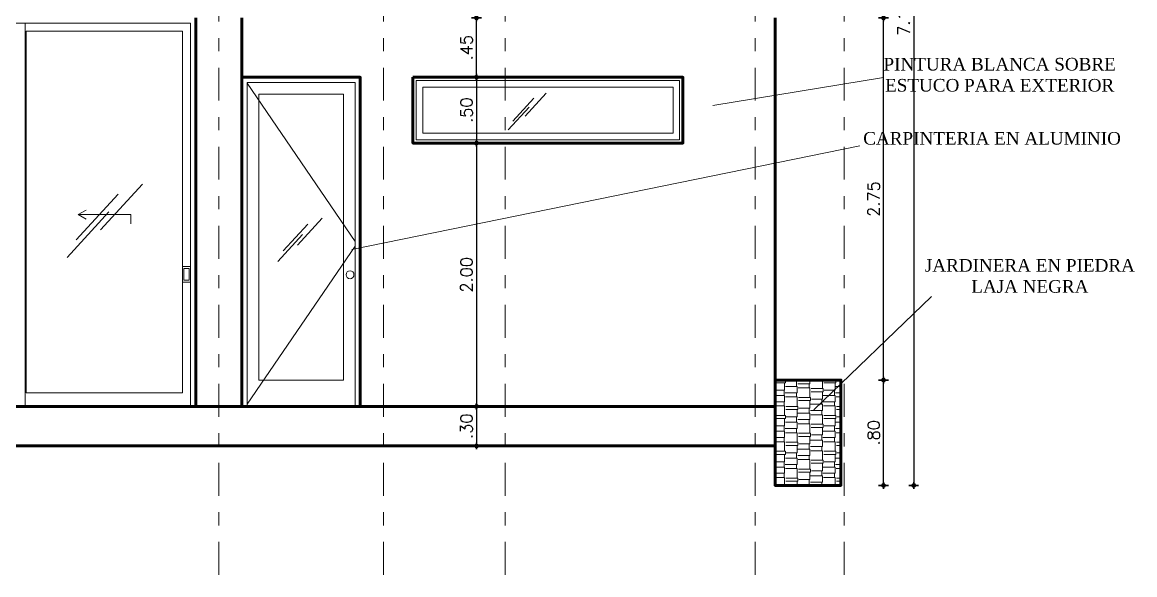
# Model space of a CAD drawing. Header units: metres. Extents: x -50 to 76, y -61 to 14.
# Drawn here: x -6.75 to 1.7, y -40.07 to -35.88 of the extents above; entities that cross this region are included whole.
import ezdxf

# ---------------------------------------------------------------- set-up
doc = ezdxf.new("R2010")
doc.units = ezdxf.units.M
doc.header["$MEASUREMENT"] = 0
doc.linetypes.add('CENTERX2', pattern=[4, 2.5, -0.5, 0.5, -0.5])
doc.linetypes.add('DASHDOT2', pattern=[0.5, 0.25, -0.125, 0, -0.125])
for name, color, linetype, lineweight in [('1 ACHURADO PLACAS', 45, 'Continuous', 15), ('1 CALCAS', 255, 'Continuous', 60), ('1 NIVELES', 145, 'Continuous', 18), ('1 PUERTAS', 251, 'Continuous', 18), ('1 VENTTANAS', 2, 'Continuous', 18), ('COTA10', 153, 'Continuous', 13), ('COTAS', 251, 'Continuous', 35), ('EJES', 251, 'CENTERX2', 0)]:
    doc.layers.add(name, color=color, linetype=linetype, lineweight=lineweight)
doc.layers.add('TEXT', color=4, linetype='Continuous')
doc.styles.add('ARIAL', font='CENTURY.TTF')
doc.styles.add('cotas', font='romans.shx')
doc.dimstyles.new('COT-50', dxfattribs={"dimscale": 0.5, "dimtxt": 0.18, "dimasz": 0.05, "dimexe": 0.08, "dimexo": 0.1, "dimgap": 0.06, "dimtad": 1, "dimzin": 4, "dimdsep": 46, "dimtxsty": 'cotas', "dimblk1": 'COTA', "dimblk2": 'COTA', "dimsah": 1, "dimcen": 0.09, "dimse1": 1, "dimse2": 1, "dimclrd": 256, "dimclre": 253, "dimclrt": 14, "dimadec": 0, "dimazin": 0, "dimtfac": 1, "dimtix": 1, "dimtmove": 0, "dimatfit": 3, "dimldrblk": 'COTA', "dimfxl": 1, "dimtfill": 1, "dimtfillclr": 256, "dimtolj": 1, "dimtzin": 12, "dimarcsym": 0})

# ---------------------------------------------------------------- blocks, each defined once
blk = doc.blocks.new('COTA')
for p, q in [((-1, 0), (1, 0)), ((0, 1.5), (0, -1.5))]:
    blk.add_line(p, q)
blk.add_circle((0, 0), 0.5)
blk = doc.blocks.new('*D741')
at = {"layer": 'COTAS', "lineweight": -2, "transparency": 16777216}
blk.add_line((-3.2998, -36.2713), (-3.2998, -35.8713), dxfattribs=at)
at = {"layer": 'Defpoints', "color": 0, "transparency": 16777216}
for p in [(-5.0819, -35.8463), (-3.2998, -35.8463), (-5.0819, -36.2963)]:
    blk.add_point(p, dxfattribs=at)
at = {"layer": 'COTAS', "lineweight": -2, "transparency": 16777216, "xscale": 0.025, "yscale": 0.025, "zscale": 0.025}
for p, rotation in [((-3.2998, -35.8463), 90), ((-3.2998, -36.2963), 270)]:
    blk.add_blockref('COTA', p, dxfattribs=dict(at, rotation=rotation))
at = {"layer": 'COTAS', "color": 14, "transparency": 16777216, "insert": (-3.3748, -36.0713), "char_height": 0.09, "attachment_point": 5, "rotation": 90, "style": 'cotas', "bg_fill": 3, "box_fill_scale": 1.25, "bg_fill_color": 256, "bg_fill_true_color": 13158600, "bg_fill_transparency": 0}
blk.add_mtext('\\A1;.45', dxfattribs=at)
blk = doc.blocks.new('*D742')
at = {"layer": 'COTAS', "lineweight": -2, "transparency": 16777216}
blk.add_line((-3.2998, -36.3213), (-3.2998, -36.7713), dxfattribs=at)
at = {"layer": 'Defpoints', "color": 0, "transparency": 16777216}
for p in [(-3.7819, -36.2963), (-3.7819, -36.7963), (-3.2998, -36.7963)]:
    blk.add_point(p, dxfattribs=at)
at = {"layer": 'COTAS', "lineweight": -2, "transparency": 16777216, "xscale": 0.025, "yscale": 0.025, "zscale": 0.025}
for p, rotation in [((-3.2998, -36.2963), 90), ((-3.2998, -36.7963), 270)]:
    blk.add_blockref('COTA', p, dxfattribs=dict(at, rotation=rotation))
at = {"layer": 'COTAS', "color": 14, "transparency": 16777216, "insert": (-3.3748, -36.5463), "char_height": 0.09, "attachment_point": 5, "rotation": 90, "style": 'cotas', "bg_fill": 3, "box_fill_scale": 1.25, "bg_fill_color": 256, "bg_fill_true_color": 13158600, "bg_fill_transparency": 0}
blk.add_mtext('\\A1;.50', dxfattribs=at)
blk = doc.blocks.new('*D743')
at = {"layer": 'COTAS', "lineweight": -2, "transparency": 16777216}
blk.add_line((-3.2998, -36.8213), (-3.2998, -38.7713), dxfattribs=at)
at = {"layer": 'Defpoints', "color": 0, "transparency": 16777216}
for p in [(-3.7819, -36.7963), (-3.7819, -38.7963), (-3.2998, -38.7963)]:
    blk.add_point(p, dxfattribs=at)
at = {"layer": 'COTAS', "lineweight": -2, "transparency": 16777216, "xscale": 0.025, "yscale": 0.025, "zscale": 0.025}
for p, rotation in [((-3.2998, -36.7963), 90), ((-3.2998, -38.7963), 270)]:
    blk.add_blockref('COTA', p, dxfattribs=dict(at, rotation=rotation))
at = {"layer": 'COTAS', "color": 14, "transparency": 16777216, "insert": (-3.3748, -37.7963), "char_height": 0.09, "attachment_point": 5, "rotation": 90, "style": 'cotas', "bg_fill": 3, "box_fill_scale": 1.25, "bg_fill_color": 256, "bg_fill_true_color": 13158600, "bg_fill_transparency": 0}
blk.add_mtext('\\A1;2.00', dxfattribs=at)
blk = doc.blocks.new('*D744')
at = {"layer": 'COTAS', "lineweight": -2, "transparency": 16777216}
blk.add_line((-3.2998, -38.8213), (-3.2998, -39.0713), dxfattribs=at)
at = {"layer": 'Defpoints', "color": 0, "transparency": 16777216}
for p in [(-1.0319, -38.7963), (-1.0319, -39.0963)]:
    blk.add_point(p, dxfattribs=at)
at = {"layer": 'COTAS', "lineweight": -2, "transparency": 16777216, "xscale": 0.025, "yscale": 0.025, "zscale": 0.025}
for p, rotation in [((-3.2998, -38.7963), 90), ((-3.2998, -39.0963), 270)]:
    blk.add_blockref('COTA', p, dxfattribs=dict(at, rotation=rotation))
at = {"layer": 'COTAS', "color": 14, "transparency": 16777216, "insert": (-3.3748, -38.9463), "char_height": 0.09, "attachment_point": 5, "rotation": 90, "style": 'cotas', "bg_fill": 3, "box_fill_scale": 1.25, "bg_fill_color": 256, "bg_fill_true_color": 13158600, "bg_fill_transparency": 0}
blk.add_mtext('\\A1;.30', dxfattribs=at)
at = {"layer": 'Defpoints', "color": 0, "transparency": 16777216}
blk.add_point((-3.2998, -39.0963), dxfattribs=at)
blk = doc.blocks.new('*D745')
at = {"layer": 'COTAS', "lineweight": -2, "transparency": 16777216}
blk.add_line((0.021, -32.3213), (0.021, -39.3713), dxfattribs=at)
at = {"layer": 'Defpoints', "color": 0, "transparency": 16777216}
for p in [(-0.4319, -32.2963), (-0.5319, -39.3963), (0.021, -39.3963)]:
    blk.add_point(p, dxfattribs=at)
at = {"layer": 'COTAS', "lineweight": -2, "transparency": 16777216, "xscale": 0.025, "yscale": 0.025, "zscale": 0.025}
for p, rotation in [((0.021, -32.2963), 90), ((0.021, -39.3963), 270)]:
    blk.add_blockref('COTA', p, dxfattribs=dict(at, rotation=rotation))
at = {"layer": 'COTAS', "color": 14, "transparency": 16777216, "insert": (-0.054, -35.8463), "char_height": 0.09, "attachment_point": 5, "rotation": 90, "style": 'cotas', "bg_fill": 3, "box_fill_scale": 1.25, "bg_fill_color": 256, "bg_fill_true_color": 13158600, "bg_fill_transparency": 0}
blk.add_mtext('\\A1;7.10', dxfattribs=at)
blk = doc.blocks.new('*D746')
at = {"layer": 'COTAS', "lineweight": -2, "transparency": 16777216}
blk.add_line((-0.2079, -39.3713), (-0.2079, -38.6213), dxfattribs=at)
at = {"layer": 'Defpoints', "color": 0, "transparency": 16777216}
for p in [(-0.5319, -38.5963), (-0.2079, -38.5963), (-0.5319, -39.3963)]:
    blk.add_point(p, dxfattribs=at)
at = {"layer": 'COTAS', "lineweight": -2, "transparency": 16777216, "xscale": 0.025, "yscale": 0.025, "zscale": 0.025}
for p, rotation in [((-0.2079, -38.5963), 90), ((-0.2079, -39.3963), 270)]:
    blk.add_blockref('COTA', p, dxfattribs=dict(at, rotation=rotation))
at = {"layer": 'COTAS', "color": 14, "transparency": 16777216, "insert": (-0.2829, -38.9963), "char_height": 0.09, "attachment_point": 5, "rotation": 90, "style": 'cotas', "bg_fill": 3, "box_fill_scale": 1.25, "bg_fill_color": 256, "bg_fill_true_color": 13158600, "bg_fill_transparency": 0}
blk.add_mtext('\\A1;.80', dxfattribs=at)
blk = doc.blocks.new('*D747')
at = {"layer": 'COTAS', "lineweight": -2, "transparency": 16777216}
blk.add_line((-0.2079, -38.5713), (-0.2079, -35.8713), dxfattribs=at)
at = {"layer": 'Defpoints', "color": 0, "transparency": 16777216}
for p in [(-0.4319, -35.8463), (-0.2079, -35.8463), (-0.5319, -38.5963)]:
    blk.add_point(p, dxfattribs=at)
at = {"layer": 'COTAS', "lineweight": -2, "transparency": 16777216, "xscale": 0.025, "yscale": 0.025, "zscale": 0.025}
for p, rotation in [((-0.2079, -35.8463), 90), ((-0.2079, -38.5963), 270)]:
    blk.add_blockref('COTA', p, dxfattribs=dict(at, rotation=rotation))
at = {"layer": 'COTAS', "color": 14, "transparency": 16777216, "insert": (-0.2829, -37.2213), "char_height": 0.09, "attachment_point": 5, "rotation": 90, "style": 'cotas', "bg_fill": 3, "box_fill_scale": 1.25, "bg_fill_color": 256, "bg_fill_true_color": 13158600, "bg_fill_transparency": 0}
blk.add_mtext('\\A1;2.75', dxfattribs=at)

msp = doc.modelspace()

# ---------------------------------------------------------------- hatches: boundary and pattern name
at = {"layer": '1 ACHURADO PLACAS'}
h = msp.add_hatch(dxfattribs=at)
h.set_pattern_fill('AR-RSHKE', color=256, scale=0.008, angle=90)
h.paths.add_polyline_path([(-0.5319, -38.5963), (-1.0319, -38.5963), (-1.0319, -38.7963), (-1.0319, -39.0963), (-1.0319, -39.3963), (-0.5319, -39.3963)])

# ---------------------------------------------------------------- linework, layer by layer
at = {"layer": '1 CALCAS'}
for p, q in [((-5.4319, -35.8463), (-5.4319, -38.7963)), ((-5.0819, -35.8463), (-5.0819, -38.7963)), ((-1.0319, -38.5963), (-1.0319, -35.8463)), ((-1.0319, -38.5963), (-1.0319, -38.7963)), ((-20.0319, -38.7963), (-1.0319, -38.7963)), ((-1.0319, -38.7963), (-1.0319, -39.0963)), ((-20.0319, -39.0963), (-1.0319, -39.0963))]:
    msp.add_line(p, q, dxfattribs=at)
for points in [[(-5.0819, -36.2963), (-4.1819, -36.2963), (-4.1819, -38.7963)], [(-1.0319, -38.5963), (-0.5319, -38.5963), (-0.5319, -39.3963), (-1.0319, -39.3963), (-1.0319, -39.0963)]]:
    msp.add_lwpolyline(points, dxfattribs=at)
msp.add_lwpolyline([(-3.7819, -36.2963), (-1.7319, -36.2963), (-1.7319, -36.7963), (-3.7819, -36.7963)], close=True, dxfattribs=at)
at = {"layer": '1 PUERTAS'}
for p, q in [((-6.7286, -35.8863), (-6.7286, -38.7933)), ((-5.5319, -37.7333), (-5.4719, -37.7333)), ((-5.5319, -37.8533), (-5.4719, -37.8533))]:
    msp.add_line(p, q, dxfattribs=at)
for points in [[(-9.2919, -38.7963), (-9.2919, -35.8863), (-5.4719, -35.8863), (-5.4719, -38.7963)], [(-5.0419, -38.7963), (-5.0419, -36.3363), (-4.2219, -36.3363), (-4.2219, -38.7963)], [(-5.0419, -36.3419), (-4.2219, -37.5428)], [(-6.3253, -37.3398), (-6.2647, -37.3048)], [(-5.9253, -37.4098), (-5.9253, -37.3398), (-6.3253, -37.3398), (-6.2647, -37.3748)], [(-4.2219, -37.5779), (-5.0419, -38.7788)]]:
    msp.add_lwpolyline(points, dxfattribs=at)
for points in [[(-5.5319, -35.9463), (-6.7186, -35.9463), (-6.7186, -38.6933), (-5.5319, -38.6933)], [(-4.9539, -36.4243), (-4.3099, -36.4243), (-4.3099, -38.5963), (-4.9539, -38.5963)], [(-5.5219, -37.7483), (-5.4819, -37.7483), (-5.4819, -37.8383), (-5.5219, -37.8383)]]:
    msp.add_lwpolyline(points, close=True, dxfattribs=at)
msp.add_circle((-4.2599, -37.7963), 0.03, dxfattribs=at)
at = {"layer": '1 VENTTANAS'}
for points in [[(-3.7569, -36.3213), (-1.7569, -36.3213), (-1.7569, -36.7713), (-3.7569, -36.7713)], [(-1.8069, -36.7213), (-3.7069, -36.7213), (-3.7069, -36.3713), (-1.8069, -36.3713)]]:
    msp.add_lwpolyline(points, close=True, dxfattribs=at)
at = {"layer": 'COTA10'}
for p, q in [((-3.023, -36.6287), (-2.8637, -36.4556)), ((-2.9309, -36.5913), (-2.7716, -36.4182)), ((-3.0581, -36.6966), (-2.8989, -36.5234)), ((-6.1548, -37.4553), (-5.8363, -37.1091)), ((-6.339, -37.5302), (-6.0205, -37.1839)), ((-6.4093, -37.6658), (-6.0908, -37.3196)), ((-4.7672, -37.6147), (-4.5797, -37.4109)), ((-4.6588, -37.5706), (-4.4713, -37.3668)), ((-4.8086, -37.6946), (-4.6211, -37.4908))]:
    msp.add_line(p, q, dxfattribs=at)
at = {"layer": 'EJES', "linetype": 'DASHDOT2'}
for p, q in [((-5.2569, -40.074), (-5.2569, -29.6766)), ((-4.0069, -40.074), (-4.0069, -29.6766)), ((-3.0819, -40.074), (-3.0819, -29.6766)), ((-1.1819, -40.074), (-1.1819, -29.6766)), ((-0.5069, -40.074), (-0.5069, -29.6766))]:
    msp.add_line(p, q, dxfattribs=at)

# ---------------------------------------------------------------- texts
at = {"layer": 'TEXT', "insert": (0.9034, -37.6768), "char_height": 0.096, "width": 1.681384, "attachment_point": 2, "style": 'ARIAL'}
msp.add_mtext('JARDINERA EN PIEDRA LAJA NEGRA', dxfattribs=at)

# ---------------------------------------------------------------- next in the draw order: dimensions: what is measured, and where the dimension line sits
at = {"layer": 'COTAS'}
for base, p1, p2, picture, middle in [((0.021, -39.3963), (-0.4319, -32.2963), (-0.5319, -39.3963), '*D745', (-0.054, -35.8463)), ((-3.2998, -35.8463), (-5.0819, -36.2963), (-5.0819, -35.8463), '*D741', (-3.3748, -36.0713))]:
    dim = msp.add_linear_dim(base=base, p1=p1, p2=p2, angle=90, dimstyle='COT-50', dxfattribs=at)
    dim.commit()
    dim.dimension.update_dxf_attribs({"geometry": picture, "text_midpoint": middle})

# ---------------------------------------------------------------- next in the draw order: dimensions: what is measured, and where the dimension line sits
for base, p1, p2, picture, middle in [((-3.2998, -36.7963), (-3.7819, -36.2963), (-3.7819, -36.7963), '*D742', (-3.3748, -36.5463)), ((-0.2079, -38.5963), (-0.5319, -39.3963), (-0.5319, -38.5963), '*D746', (-0.2829, -38.9963))]:
    dim = msp.add_linear_dim(base=base, p1=p1, p2=p2, angle=90, dimstyle='COT-50', dxfattribs=at)
    dim.commit()
    dim.dimension.update_dxf_attribs({"geometry": picture, "text_midpoint": middle})

# ---------------------------------------------------------------- next in the draw order: dimensions: what is measured, and where the dimension line sits
for base, p1, p2, picture, middle in [((-0.2079, -35.8463), (-0.5319, -38.5963), (-0.4319, -35.8463), '*D747', (-0.2829, -37.2213)), ((-3.2998, -38.7963), (-3.7819, -36.7963), (-3.7819, -38.7963), '*D743', (-3.3748, -37.7963))]:
    dim = msp.add_linear_dim(base=base, p1=p1, p2=p2, angle=90, dimstyle='COT-50', dxfattribs=at)
    dim.commit()
    dim.dimension.update_dxf_attribs({"geometry": picture, "text_midpoint": middle})

# ---------------------------------------------------------------- next in the draw order: linework, layer by layer
at = {"layer": '1 NIVELES'}
for p, q in [((-0.2083, -36.2976), (-1.5052, -36.5117)), ((-0.3887, -36.816), (-4.2458, -37.605)), ((0.156, -37.9602), (-0.7383, -38.8225))]:
    msp.add_line(p, q, dxfattribs=at)

# ---------------------------------------------------------------- next in the draw order: texts
at = {"layer": 'TEXT', "char_height": 0.096, "attachment_point": 2, "style": 'ARIAL'}
for s, insert, width in [('PINTURA BLANCA SOBRE ESTUCO PARA EXTERIOR', (0.6737, -36.1492), 2.184598), (' CARPINTERIA EN ALUMINIO', (0.5981, -36.7122), 2.052076)]:
    msp.add_mtext(s, dxfattribs=dict(at, insert=insert, width=width))

# ---------------------------------------------------------------- next in the draw order: dimensions: what is measured, and where the dimension line sits
at = {"layer": 'COTAS'}
dim = msp.add_linear_dim(base=(-3.2998, -39.0963), p1=(-1.0319, -38.7963), p2=(-1.0319, -39.0963), angle=90, dimstyle='COT-50', dxfattribs=at)
dim.commit()
dim.dimension.update_dxf_attribs({"geometry": '*D744', "text_midpoint": (-3.3748, -38.9463)})

doc.saveas('drawing.dxf')
